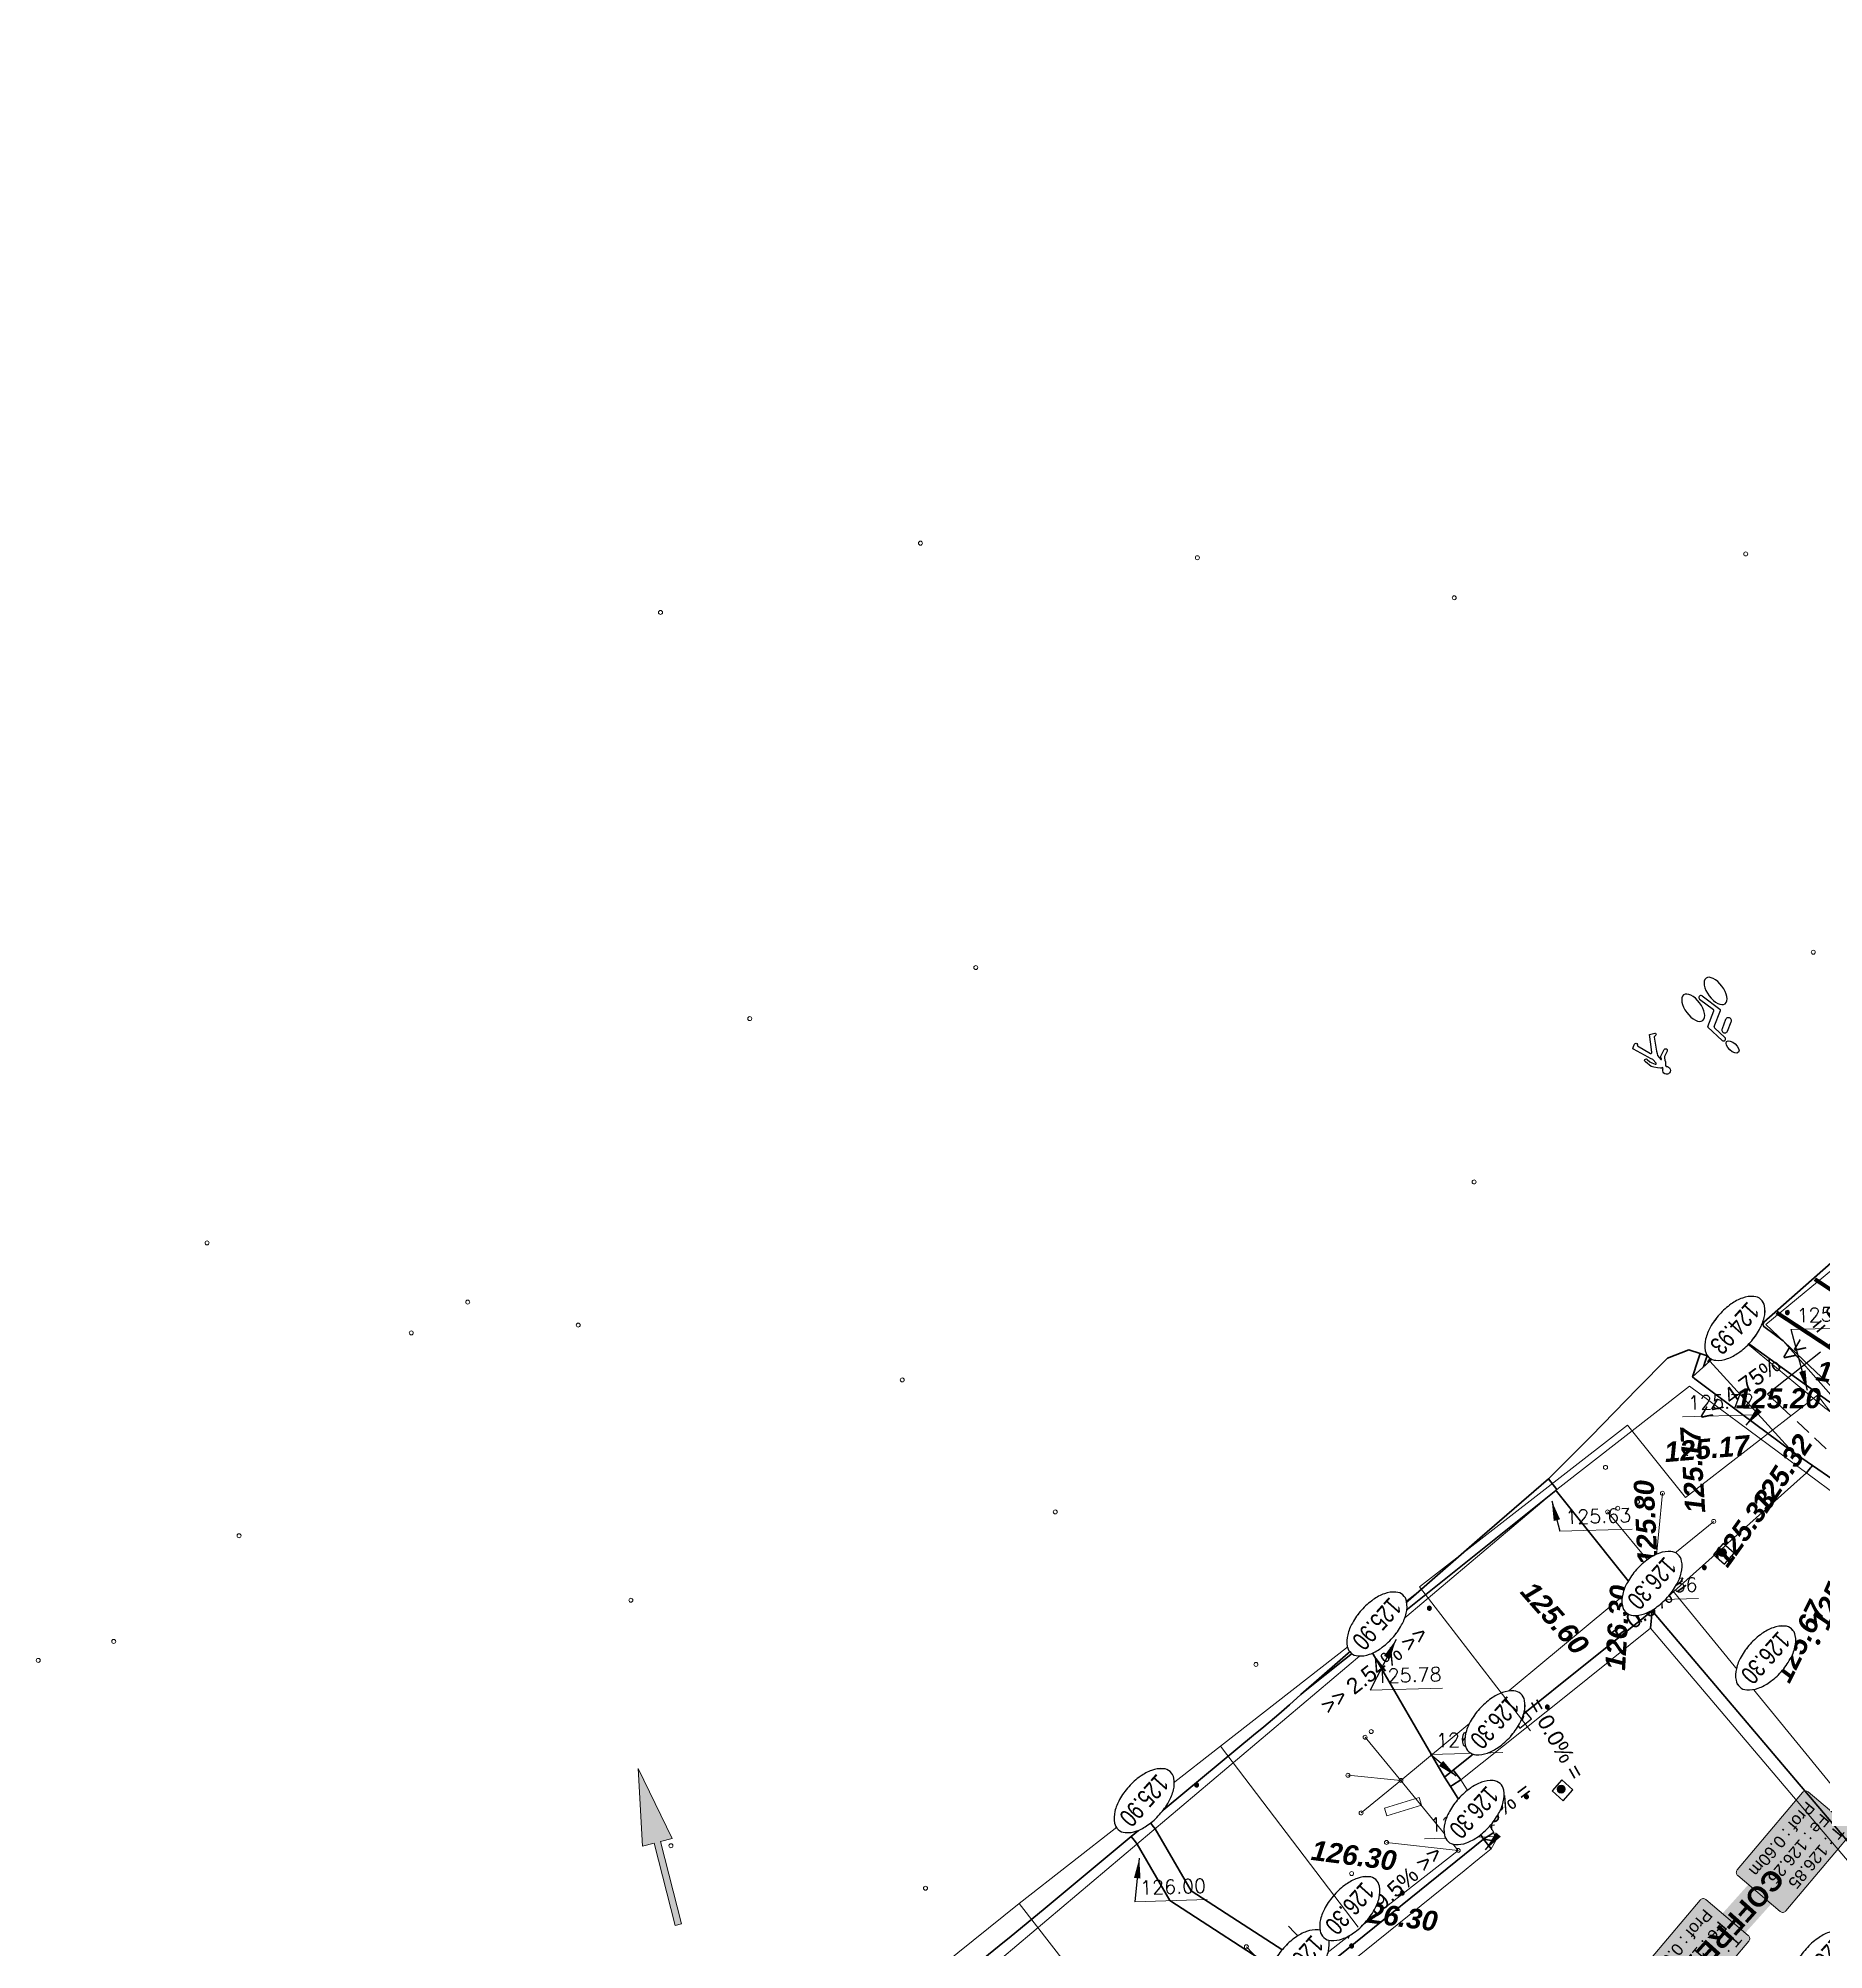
# Model space of a CAD drawing. Header units: metres. Extents: x -2858 to 512, y -1995 to 1252.
# Drawn here: x -1246.75 to -1202.05, y -941.87 to -894.02 of the extents above; entities that cross this region are included whole.
import ezdxf
from ezdxf import colors
from ezdxf.entities.mleader import LeaderData, LeaderLine
from ezdxf.enums import TextEntityAlignment as Align
from ezdxf.lldxf.tags import DXFTag
from ezdxf.math import Vec2, Vec3

# ---------------------------------------------------------------- set-up
doc = ezdxf.new("R2010")
doc.units = ezdxf.units.M
doc.header["$PDMODE"] = 33
doc.header["$PDSIZE"] = 0.1
doc.linetypes.add('AEP-2', pattern=[3.9, 2.5, -0.2, 0.4, -0.2, 0.4, -0.2])
for name, color, linetype, lineweight, true_color in [('03-HCH-15x30-10cm', 7, 'Continuous', 0, 0xf696fd), ('Ass - EP - Textes - Regards', 5, 'Continuous', 0, 0x0000ff), ('Ass - EU - Textes - Regards', 1, 'Continuous', 0, 0xff0000), ('Surface Projet - Textes - Altitudes', 7, 'Continuous', 0, 0x333399), ('Surface PROJET VOIRIE - Cotations - Cotation Points', 7, 'Continuous', 0, 0xc02000), ('Surface PROJET VOIRIE - Entrées en terre talus', 5, 'Continuous', 0, 0x0000ff), ("Surface PROJET VOIRIE - Réseaux d'écoulement", 7, 'Ligne écoulement', 70, 0x33cccc), ('Surface PROJET VOIRIE - Surfaces projet', 7, 'Continuous', 0, 0x333399), ('Surface PROJET VOIRIE - Textes - Altitudes', 7, 'Continuous', 0, 0x333399), ('Surface PROJET VOIRIE - Textes - Pente des côtés', 7, 'Continuous', 0, 0x333399), ("TERRAIN APRES TERR BAT - Lignes d'arêtes", 7, 'Continuous', 0, 0xc04040), ('TERRAIN APRES TERR BAT - Points', 7, 'Continuous', 0, 0x808000)]:
    doc.layers.add(name, color=color, linetype=linetype, lineweight=lineweight, true_color=true_color)
for name, color, linetype, lineweight in [('03-SER-CLOT-MUR-140 ST', 7, 'Continuous', 15), ('04-NIV-MSQ', 255, 'Continuous', 0), ('05.1-EP-U300', 5, 'Continuous', 30), ('05.2-EP-RGD', 5, 'Continuous', 30), ('APRC__MARQUAGE', 8, 'Continuous', 0)]:
    doc.layers.add(name, color=color, linetype=linetype, lineweight=lineweight)
for name, color, linetype in [('04-NIV-COT', 1, 'Continuous'), ('05.2-EP-TXT', 5, 'Continuous'), ('07-AEP-RES', 94, 'AEP-2'), ('11-TEL-TXT', 6, 'Continuous'), ('DWG_Projet_-_Pro - 1', 7, 'Continuous')]:
    doc.layers.add(name, color=color, linetype=linetype)
doc.styles.add('Altitude Surfaces projet', font='arialbi.ttf', dxfattribs={"height": 0.5})
doc.styles.add('ARIAL', font='arial.ttf')
doc.styles.add('ARIAL GRAS', font='arialbd.ttf')
doc.styles.add('Cotation', font='romans.shx')
doc.styles.add('CoteHor.3', font='arial.ttf', dxfattribs={"height": 0.0017})
doc.styles.add('Couches géologiques', font='arial.ttf', dxfattribs={"height": 0.3})
doc.styles.add('Mensura_Standard', font='arial.ttf', dxfattribs={"height": 1})
doc.styles.add('Pente Surfaces projet', font='arial.ttf', dxfattribs={"height": 0.4})
doc.styles.get("Standard").update_dxf_attribs({"font": 'arial.ttf'})
tags = doc.linetypes.add('Ligne écoulement', pattern='A,5,[">",Mensura_Standard,S=2,R=0,X=0,Y=-1],0', length=5).pattern_tags.tags
tags[13:14] = [DXFTag(74, 4), DXFTag(75, 0), DXFTag(340, '0'), DXFTag(46, 0.0), DXFTag(50, 0.0), DXFTag(44, 0.0), DXFTag(45, 0.0)]
doc.dimstyles.get("Standard").update_dxf_attribs({"dimtxt": 0.18, "dimasz": 0.18, "dimexe": 0.18, "dimexo": 0.0625, "dimgap": 0.09, "dimtad": 0, "dimtih": 1, "dimtoh": 1, "dimdec": 4, "dimzin": 0, "dimdsep": 46, "dimtxsty": 'Standard', "dimcen": 0.09, "dimadec": 0, "dimazin": 0, "dimtfac": 1, "dimtdec": 4, "dimtofl": 0, "dimtmove": 0, "dimatfit": 3, "dimfxl": 1, "dimtolj": 1, "dimtzin": 0, "dimarcsym": 0})

# ---------------------------------------------------------------- blocks, each defined once
blk = doc.blocks.new('EP-PDC')
at = {"color": 255, "lineweight": 0}
blk.add_wipeout([(0.185, 0.185), (-0.185, 0.185), (-0.185, -0.185), (0.185, -0.185)], dxfattribs=at)
at = {"lineweight": 0}
h = blk.add_hatch(color=256, dxfattribs=at)
h.dxf.hatch_style = 1
edge = h.paths.add_edge_path()
edge.add_arc((0, -0.045), 0.1, 0, 360)
blk.add_lwpolyline([(0.185, 0.185), (-0.185, 0.185), (-0.185, -0.185), (0.185, -0.185)], close=True)
blk.add_circle((0, -0.045), 0.1, dxfattribs=at)
blk = doc.blocks.new('NIV-HG')
h = blk.add_hatch(color=256)
edge = h.paths.add_edge_path()
edge.add_arc((0.1, -0.1), 0.0187, 180, 360)
edge.add_arc((0.1, -0.1), 0.0187, 0, 180)
at = {"layer": '04-NIV-MSQ', "flags": 128}
blk.add_lwpolyline([(0.175, -0.375), (0.181, -0.339), (0.199, -0.306), (0.238, -0.265), (0.285, -0.234), (0.34, -0.209), (0.399, -0.192), (0.474, -0.179), (0.55, -0.175), (0.626, -0.179), (0.701, -0.192), (0.76, -0.209), (0.815, -0.234), (0.862, -0.265), (0.901, -0.306), (0.919, -0.339), (0.925, -0.375), (0.919, -0.411), (0.901, -0.444), (0.862, -0.485), (0.815, -0.516), (0.76, -0.541), (0.701, -0.558), (0.626, -0.571), (0.55, -0.575), (0.474, -0.571), (0.399, -0.558), (0.34, -0.541), (0.285, -0.516), (0.238, -0.485), (0.199, -0.444), (0.181, -0.411)], close=True, dxfattribs=at)
blk.add_wipeout([(0.175, -0.375), (0.181, -0.339), (0.199, -0.306), (0.238, -0.265), (0.285, -0.234), (0.34, -0.209), (0.399, -0.192), (0.474, -0.179), (0.55, -0.175), (0.626, -0.179), (0.701, -0.192), (0.76, -0.209), (0.815, -0.234), (0.862, -0.265), (0.901, -0.306), (0.919, -0.339), (0.925, -0.375), (0.919, -0.411), (0.901, -0.444), (0.862, -0.485), (0.815, -0.516), (0.76, -0.541), (0.701, -0.558), (0.626, -0.571), (0.55, -0.575), (0.474, -0.571), (0.399, -0.558), (0.34, -0.541), (0.285, -0.516), (0.238, -0.485), (0.199, -0.444), (0.181, -0.411)]).dxf.layer = '04-NIV-MSQ'
for points in [[(0.081, -0.1, 1), (0.119, -0.1, 1)], [(0.175, -0.375, 0.166601), (0.199, -0.444, 0.105514), (0.285, -0.516, 0.068239), (0.399, -0.558, 0.054409), (0.55, -0.575, 0.054409), (0.701, -0.558, 0.068239), (0.815, -0.516, 0.105514), (0.901, -0.444, 0.166601), (0.925, -0.375, 0.166601), (0.901, -0.306, 0.105514), (0.815, -0.234, 0.068239), (0.701, -0.192, 0.054409), (0.55, -0.175, 0.054409), (0.399, -0.192, 0.068239), (0.285, -0.234, 0.105514), (0.199, -0.306, 0.166601)]]:
    blk.add_lwpolyline(points, format="xyb", close=True)
at = {"style": 'ARIAL', "width": 0.75}
blk.add_attdef('COTE', text='', height=0.175, dxfattribs=at).set_placement((0.55, -0.375), align=Align.MIDDLE_CENTER)
blk = doc.blocks.new('cyciste')
at = {"layer": 'DWG_Projet_-_Pro - 1', "color": 7, "linetype": 'Continuous', "ltscale": 2}
for p, q in [((-0.207, 0.291), (0, 0)), ((-0.126, 0.35), (0.156, -0.047)), ((0, -0.034), (-0.236, -0.389)), ((0.136, -0.844), (-0.234, -0.426)), ((0.157, -0.07), (-0.076, -0.419)), ((0.211, -0.778), (-0.074, -0.456))]:
    blk.add_line(p, q, dxfattribs=at)
at = {"layer": 'DWG_Projet_-_Pro - 1', "ltscale": 2, "flags": 128}
blk.add_lwpolyline([(-0.318, -0.142), (-0.18, 0.066, 1.000283), (-0.304, 0.15), (-0.443, -0.058, 1.0002)], format="xyb", close=True, dxfattribs=at)
at = {"layer": 'DWG_Projet_-_Pro - 1', "color": 7, "linetype": 'Continuous', "ltscale": 2}
for centre, radius, start, end in [((-0.166, 0.32), 0.05, 35.4457, 215.4336), ((-0.211, -0.406), 0.03, 146.314, 221.4883), ((-0.051, -0.436), 0.03, 146.3021, 221.4553), ((-0.024, -0.017), 0.03, 326.3439, 35.3506), ((0.14, -0.059), 0.02, 326.332, 35.3547), ((0.173, -0.811), 0.05, 221.4684, 41.4563)]:
    blk.add_arc(centre, radius, start, end, dxfattribs=at)
for centre, major_axis, start_param, end_param in [((-0.341, 0.564), (-0.116, 0.163), 6.283185, 12.566361), ((0.414, -0.604), (-0.166, 0.364), 0, 6.283175), ((-0.222, -0.895), (-0.166, 0.364), 0, 6.283175)]:
    blk.add_ellipse(centre, major_axis=major_axis, ratio=0.5, start_param=start_param, end_param=end_param, dxfattribs=at)
blk = doc.blocks.new('Fleche droite')
blk.add_hatch(color=0).paths.add_polyline_path([(1.364, -0.273), (1.364, -0.059), (2.886, -0.059), (2.886, 0.056), (1.364, 0.057), (1.365, 0.272), (0, 0)])
blk.add_lwpolyline([(2.886, -0.059), (1.364, -0.059), (1.364, -0.273), (0, 0), (1.365, 0.272), (1.364, 0.057), (2.886, 0.056)], close=True)
blk = doc.blocks.new('MENSURA_LEADER81', base_point=(-1159.303, -945.865))
at = {"layer": 'Surface PROJET VOIRIE - Cotations - Cotation Points'}
blk.add_line((-1159.303, -945.865), (-1157.492, -945.865), dxfattribs=at)
at = {"layer": 'Surface PROJET VOIRIE - Cotations - Cotation Points', "style": 'Cotation'}
blk.add_text('125.26', height=0.35, dxfattribs=at).set_placement((-1159.157, -945.34), align=Align.TOP_LEFT)
blk = doc.blocks.new('MENSURA_LEADER82', base_point=(-1162.087, -947.97))
at = {"layer": 'Surface PROJET VOIRIE - Cotations - Cotation Points'}
blk.add_line((-1162.087, -947.97), (-1160.276, -947.97), dxfattribs=at)
at = {"layer": 'Surface PROJET VOIRIE - Cotations - Cotation Points', "style": 'Cotation'}
blk.add_text('125.72', height=0.35, dxfattribs=at).set_placement((-1161.941, -947.445), align=Align.TOP_LEFT)
blk = doc.blocks.new('MENSURA_LEADER83', base_point=(-1163.638, -952.524))
at = {"layer": 'Surface PROJET VOIRIE - Cotations - Cotation Points'}
blk.add_line((-1163.638, -952.524), (-1161.827, -952.524), dxfattribs=at)
at = {"layer": 'Surface PROJET VOIRIE - Cotations - Cotation Points', "style": 'Cotation'}
blk.add_text('126.36', height=0.35, dxfattribs=at).set_placement((-1163.492, -951.999), align=Align.TOP_LEFT)
blk = doc.blocks.new('MENSURA_LEADER84', base_point=(-1168.648, -956.229))
at = {"layer": 'Surface PROJET VOIRIE - Cotations - Cotation Points'}
blk.add_line((-1168.648, -956.229), (-1166.838, -956.229), dxfattribs=at)
at = {"layer": 'Surface PROJET VOIRIE - Cotations - Cotation Points', "style": 'Cotation'}
blk.add_text('126.47', height=0.35, dxfattribs=at).set_placement((-1168.503, -955.704), align=Align.TOP_LEFT)
blk = doc.blocks.new('MENSURA_LEADER85', base_point=(-1168.868, -958.328))
at = {"layer": 'Surface PROJET VOIRIE - Cotations - Cotation Points'}
blk.add_line((-1168.868, -958.328), (-1167.057, -958.328), dxfattribs=at)
at = {"layer": 'Surface PROJET VOIRIE - Cotations - Cotation Points', "style": 'Cotation'}
blk.add_text('126.54', height=0.35, dxfattribs=at).set_placement((-1168.722, -957.803), align=Align.TOP_LEFT)
blk = doc.blocks.new('MENSURA_LEADER86', base_point=(-1165.246, -950.738))
at = {"layer": 'Surface PROJET VOIRIE - Cotations - Cotation Points'}
blk.add_line((-1165.246, -950.738), (-1163.435, -950.738), dxfattribs=at)
at = {"layer": 'Surface PROJET VOIRIE - Cotations - Cotation Points', "style": 'Cotation'}
blk.add_text('125.63', height=0.35, dxfattribs=at).set_placement((-1165.1, -950.213), align=Align.TOP_LEFT)
blk = doc.blocks.new('MENSURA_LEADER87', base_point=(-1170.11, -954.574))
at = {"layer": 'Surface PROJET VOIRIE - Cotations - Cotation Points'}
blk.add_line((-1170.11, -954.574), (-1168.299, -954.574), dxfattribs=at)
at = {"layer": 'Surface PROJET VOIRIE - Cotations - Cotation Points', "style": 'Cotation'}
blk.add_text('125.78', height=0.35, dxfattribs=at).set_placement((-1169.964, -954.049), align=Align.TOP_LEFT)
blk = doc.blocks.new('MENSURA_LEADER88', base_point=(-1176.161, -959.687))
at = {"layer": 'Surface PROJET VOIRIE - Cotations - Cotation Points'}
blk.add_line((-1176.161, -959.687), (-1174.351, -959.687), dxfattribs=at)
at = {"layer": 'Surface PROJET VOIRIE - Cotations - Cotation Points', "style": 'Cotation'}
blk.add_text('126.00', height=0.35, dxfattribs=at).set_placement((-1176.016, -959.162), align=Align.TOP_LEFT)
blk = doc.blocks.new('MENSURA_LEADER254', base_point=(-1158.81, -957.915))
at = {"layer": 'Ass - EP - Textes - Regards', "true_color": 0xffffff}
h = blk.add_hatch(color=7, dxfattribs=at)
edge = h.paths.add_edge_path(flags=0)
edge.add_arc((-1160.493, -959.948), 0.102, 138.1618, 228.1618)
edge.add_line((-1160.561, -960.025), (-1159.526, -960.952))
edge.add_arc((-1159.457, -960.875), 0.102, 228.1618, 318.1618)
edge.add_line((-1159.381, -960.944), (-1157.69, -959.055))
edge.add_arc((-1157.766, -958.987), 0.102, 318.1618, 408.1618)
edge.add_line((-1157.698, -958.911), (-1158.734, -957.983))
edge.add_arc((-1158.802, -958.06), 0.102, 48.1618, 138.1618)
edge.add_line((-1158.878, -957.991), (-1160.569, -959.88))
at = {"layer": 'Ass - EP - Textes - Regards', "color": 5, "true_color": 0x0000ff, "flags": 128}
blk.add_lwpolyline([(-1160.569, -959.88), (-1160.569, -959.88, 0.414214), (-1160.561, -960.025), (-1159.526, -960.952), (-1159.526, -960.952, 0.414214), (-1159.381, -960.944), (-1157.69, -959.055), (-1157.69, -959.055, 0.414214), (-1157.698, -958.911), (-1158.734, -957.983), (-1158.734, -957.983, 0.414214), (-1158.878, -957.991)], format="xyb", close=True, dxfattribs=at)
at = {"layer": 'Ass - EP - Textes - Regards', "color": 5, "true_color": 0x0000ff, "style": 'Couches géologiques'}
for s, p in [('Prof : 0.61m', (-1158.554, -958.393)), ('Fe : 126.00', (-1158.2, -958.71)), ('T : 126.61', (-1157.846, -959.027))]:
    blk.add_text(s, height=0.3, rotation=228.1618, dxfattribs=at).set_placement(p, align=Align.TOP_LEFT)
blk = doc.blocks.new('MENSURA_LEADER305', base_point=(-1162.49, -960.032))
at = {"layer": 'Ass - EU - Textes - Regards', "true_color": 0xffffff}
h = blk.add_hatch(color=7, dxfattribs=at)
edge = h.paths.add_edge_path(flags=0)
edge.add_arc((-1164.173, -962.066), 0.102, 138.1618, 228.1618)
edge.add_line((-1164.241, -962.142), (-1163.206, -963.069))
edge.add_arc((-1163.137, -962.993), 0.102, 228.1618, 318.1618)
edge.add_line((-1163.061, -963.061), (-1161.37, -961.173))
edge.add_arc((-1161.446, -961.104), 0.102, 318.1618, 408.1618)
edge.add_line((-1161.378, -961.028), (-1162.414, -960.101))
edge.add_arc((-1162.482, -960.177), 0.102, 48.1618, 138.1618)
edge.add_line((-1162.558, -960.109), (-1164.249, -961.997))
at = {"layer": 'Ass - EU - Textes - Regards', "color": 1, "true_color": 0xff0000, "flags": 128}
blk.add_lwpolyline([(-1164.249, -961.997), (-1164.249, -961.997, 0.414214), (-1164.241, -962.142), (-1163.206, -963.069), (-1163.206, -963.069, 0.414214), (-1163.061, -963.061), (-1161.37, -961.173), (-1161.37, -961.173, 0.414214), (-1161.378, -961.028), (-1162.414, -960.101), (-1162.414, -960.101, 0.414214), (-1162.558, -960.109)], format="xyb", close=True, dxfattribs=at)
at = {"layer": 'Ass - EU - Textes - Regards', "color": 1, "true_color": 0xff0000, "style": 'Couches géologiques'}
for s, p in [('Prof : 0.60m', (-1162.234, -960.51)), ('Fe : 126.25', (-1161.88, -960.827)), ('T : 126.85', (-1161.526, -961.144))]:
    blk.add_text(s, height=0.3, rotation=228.1618, dxfattribs=at).set_placement(p, align=Align.TOP_LEFT)
blk = doc.blocks.new('_None')
blk = doc.blocks.new('PENTE')
at = {"layer": 'Surface PROJET VOIRIE - Textes - Pente des côtés', "color": 96, "true_color": 0x008000, "style": 'Pente Surfaces projet'}
for s, rotation, p in [('= 0.0% =', 76.0436, (3084.522, -598.077)), ('= 0.0% =', 172.9682, (3086.972, -597.8)), ('>> 19.5% >>', 178.2647, (3090.164, -598.144)), ('= 0.0% =', 172.7073, (3080.584, -598.829)), ('<< 4.75% <<', 172.0579, (3074.774, -601.186)), ('>> 2.54% >>', 174.1947, (3086.621, -602.469))]:
    blk.add_text(s, height=0.4, rotation=rotation, dxfattribs=at).set_placement(p, align=Align.MIDDLE_CENTER)
at = {"layer": 'Surface PROJET VOIRIE - Textes - Pente des côtés', "color": 24, "true_color": 0x993300, "style": 'Pente Surfaces projet'}
blk.add_text('= 0.0% =', height=0.4, rotation=176.3276, dxfattribs=at).set_placement((3071.677, -600.945), align=Align.MIDDLE_CENTER)
blk = doc.blocks.new('ALTI')
at = {"layer": 'Surface PROJET VOIRIE - Textes - Altitudes', "color": 24, "true_color": 0x993300, "style": 'Altitude Surfaces projet'}
for s, rotation, p in [('125.48', 198.3711, (3605.475, -888.379)), ('125.32', 188.3505, (3604.276, -891.493)), ('125.33', 186.2633, (3605.933, -891.314)), ('125.17', 225.3807, (3605.406, -892.593)), ('125.17', 136.7536, (3604.789, -894.186))]:
    blk.add_text(s, height=0.5, rotation=rotation, dxfattribs=at).set_placement(p, align=Align.MIDDLE_LEFT)
at = {"layer": 'Surface PROJET VOIRIE - Textes - Altitudes', "color": 96, "true_color": 0x008000, "style": 'Altitude Surfaces projet'}
for s, rotation, p in [('125.67', 195.739, (3607.095, -888.217)), ('126.30', 124.5059, (3618.542, -892.344)), ('124.93', 122.074, (3600.714, -892.715)), ('126.30', 218.523, (3609.679, -891.465)), ('125.20', 132.0635, (3602.596, -893.754)), ('125.80', 224.7782, (3607.172, -892.608)), ('125.60', 83.1263, (3609.58, -894.52)), ('126.30', 124.3755, (3618.095, -894.125))]:
    blk.add_text(s, height=0.5, rotation=rotation, dxfattribs=at).set_placement(p, align=Align.MIDDLE_LEFT)
blk = doc.blocks.new('ASSAI')
at = {"layer": 'Surface PROJET VOIRIE - Entrées en terre talus', "flags": 128}
for points in [[(1311.39, -344.127), (1310.883, -344.045), (1310.505, -343.983), (1310.505, -343.983), (1309.474, -343.829), (1302.705, -342.822), (1302.38, -342.773), (1301.895, -342.701), (1301.541, -342.66), (1301.156, -342.616), (1301.07, -342.606), (1301.07, -342.606), (1297.438, -342.158), (1295.253, -341.888), (1293.004, -341.6), (1291.493, -341.517), (1289.83, -341.453), (1288.763, -341.394), (1288.763, -341.394), (1288.251, -341.135), (1288.017, -340.604), (1288.164, -340.59), (1287.204, -340.46), (1287.173, -340.458), (1287.172, -340.458), (1287.171, -340.457), (1286.895, -337.843), (1286.875, -337.659)], [(1286.714, -337.737), (1286.508, -339.532), (1286.561, -340.125), (1286.537, -340.179), (1286.48, -340.198), (1280.905, -339.536)], [(1297.147, -328.336), (1295.627, -328.362), (1295.302, -328.368), (1294.083, -337.205), (1294.083, -337.205), (1296.711, -337.644), (1300.076, -338.207), (1300.366, -337.206), (1300.509, -336.711), (1300.509, -336.711), (1300.641, -336.536), (1300.857, -336.492), (1301.071, -336.527), (1301.405, -336.581), (1301.719, -336.632), (1305.866, -337.305)]]:
    blk.add_lwpolyline(points, dxfattribs=at)
at = {"layer": "Surface PROJET VOIRIE - Réseaux d'écoulement", "flags": 128}
for points in [[(1294.995, -328.325), (1293.735, -337.461)], [(1293.735, -337.461), (1294.995, -328.325)], [(1294.083, -337.205), (1293.735, -337.461), (1288.582, -336.887), (1288.42, -336.897), (1288.394, -336.898), (1288.345, -336.901), (1288.108, -335.058)], [(1300.374, -338.293), (1300.807, -336.798)], [(1300.807, -336.798), (1300.374, -338.293)], [(1300.509, -336.711), (1300.807, -336.798)], [(1300.641, -336.536), (1300.807, -336.798)], [(1300.857, -336.492), (1300.807, -336.798)], [(1306.021, -337.645), (1300.807, -336.798)], [(1300.807, -336.798), (1306.021, -337.645)], [(1286.783, -337.133), (1286.792, -337.188), (1286.875, -337.659), (1286.895, -337.843), (1287.171, -340.457), (1287.171, -340.457), (1287.172, -340.458)], [(1288.424, -337.512), (1288.345, -336.901)], [(1288.424, -337.512), (1288.111, -340.553)], [(1288.424, -337.512), (1288.561, -339.086), (1288.688, -340.542), (1288.694, -340.613), (1288.297, -340.79), (1288.203, -340.831), (1288.131, -340.863), (1288.251, -341.135)], [(1293.735, -337.461), (1293.102, -341.245), (1293.096, -341.265), (1293.096, -341.266), (1293.095, -341.266), (1293.095, -341.266), (1293.095, -341.266)], [(1300.025, -338.513), (1293.735, -337.461)], [(1293.735, -337.461), (1300.025, -338.513)], [(1307.091, -337.723), (1306.068, -337.652), (1306.654, -341.385), (1306.096, -343.093), (1306.075, -343.21), (1306.073, -343.219), (1306.072, -343.224), (1306.055, -343.32)], [(1307.091, -337.723), (1306.656, -338.23), (1307.188, -341.622), (1306.682, -343.175), (1306.662, -343.282), (1306.661, -343.289), (1306.66, -343.295), (1306.64, -343.408)], [(1300.076, -338.207), (1300.029, -338.49), (1300.025, -338.513)], [(1300.076, -338.207), (1300.076, -338.207), (1300.312, -338.275), (1300.374, -338.293)], [(1300.076, -338.207), (1300.076, -338.207)], [(1300.374, -338.293), (1300.297, -338.558)], [(1300.297, -338.558), (1300.374, -338.293)], [(1300.297, -338.558), (1299.137, -342.115), (1299.113, -342.247), (1299.111, -342.259), (1299.108, -342.273), (1299.107, -342.276)], [(1300.025, -338.513), (1300.297, -338.558)], [(1300.297, -338.558), (1300.025, -338.513)], [(1286.508, -339.532), (1286.561, -340.125), (1286.537, -340.179), (1286.48, -340.198), (1280.905, -339.536), (1278.513, -339.238), (1278.063, -339.202)], [(1313.249, -339.828), (1312.836, -340.113), (1311.644, -342.977), (1311.573, -343.06), (1311.66, -343.611), (1311.578, -343.863), (1311.575, -343.881), (1311.574, -343.882), (1311.574, -343.883), (1311.563, -343.944), (1311.555, -343.99), (1311.555, -343.99), (1311.549, -344.025), (1311.533, -344.111), (1311.526, -344.149), (1311.39, -344.127), (1310.883, -344.045), (1310.505, -343.983)], [(1287.173, -340.457), (1287.171, -340.457)], [(1287.173, -340.457), (1287.172, -340.458), (1287.172, -340.458)], [(1287.204, -340.46), (1287.173, -340.458), (1287.172, -340.458)], [(1288.111, -340.553), (1287.173, -340.457)], [(1287.173, -340.457), (1288.111, -340.553)], [(1288.325, -340.575), (1287.204, -340.46)], [(1287.204, -340.46), (1288.325, -340.575)], [(1288.017, -340.604), (1288.057, -340.694)], [(1288.325, -340.575), (1288.173, -340.643), (1288.057, -340.694), (1288.131, -340.863)], [(1288.111, -340.553), (1288.694, -340.613)], [(1288.694, -340.613), (1288.111, -340.553)], [(1288.763, -341.394), (1288.251, -341.135)], [(1310.505, -343.983), (1309.474, -343.829), (1306.64, -343.408), (1306.055, -343.32), (1302.705, -342.822), (1302.38, -342.773), (1301.895, -342.701), (1301.541, -342.66), (1301.156, -342.616), (1301.07, -342.606), (1299.107, -342.276), (1293.095, -341.266), (1293.061, -341.261), (1293.004, -341.6), (1291.493, -341.517), (1289.83, -341.453), (1288.763, -341.394)], [(1288.763, -341.394), (1288.763, -341.394)], [(1288.763, -341.394), (1288.763, -341.394)], [(1301.07, -342.606), (1297.438, -342.158), (1295.253, -341.888), (1293.004, -341.6)], [(1310.505, -343.983), (1310.505, -343.983)], [(1310.505, -343.983), (1310.505, -343.983)]]:
    blk.add_lwpolyline(points, dxfattribs=at)
at = {"layer": 'Surface PROJET VOIRIE - Surfaces projet', "flags": 128}
for points in [[(1246.459, -345.16), (1250.973, -338.254), (1248.619, -336.752), (1250.156, -334.701), (1251.682, -335.67), (1253.464, -332.626), (1257.876, -334.343), (1260.408, -335.103), (1260.488, -335.176), (1268.337, -336.019), (1275.713, -337.315), (1278.768, -337.525), (1281.419, -336.586), (1283.25, -336.101), (1285.871, -333.318), (1286.812, -335.21), (1287.062, -337.629), (1287.173, -340.457), (1288.694, -340.613), (1288.424, -337.512), (1288.093, -334.944), (1286.66, -331.828), (1291.034, -324.195), (1292.093, -322.524)], [(1297.142, -328.026), (1295.032, -328.062), (1293.735, -337.461), (1300.297, -338.558), (1300.807, -336.798), (1306.068, -337.652)], [(1312.527, -343.997), (1293.061, -341.261), (1288.919, -340.52), (1288.407, -334.997), (1287.198, -331.973), (1292.221, -323.047)], [(1241.64, -357.86), (1254.135, -335.771), (1264.337, -337.391), (1278.56, -338.922), (1286.491, -340.123), (1286.602, -336.278), (1285.584, -334.088), (1283.071, -336.43), (1278.894, -337.689), (1275.084, -337.443), (1267.248, -336.183), (1260.488, -335.176), (1253.704, -333.048), (1252.093, -335.871), (1250.571, -339.727), (1246.713, -345.176)]]:
    blk.add_lwpolyline(points, dxfattribs=at)
at = {"layer": "TERRAIN APRES TERR BAT - Lignes d'arêtes", "flags": 128}
for points in [[(1291.366, -339.233), (1292.906, -338.101), (1294.657, -326.908), (1294.891, -325.558)], [(1302.361, -339.515), (1301.089, -339.316), (1301.439, -337.078), (1305.779, -337.852), (1305.688, -338.982)], [(1302.488, -338.549), (1302.488, -338.549), (1301.439, -337.078)], [(1291.036, -337.808), (1292.906, -338.101)], [(1292.631, -339.947), (1292.906, -338.101), (1301.089, -339.316)], [(1306.773, -339.421), (1306.896, -337.957), (1312.214, -338.841)], [(1300.882, -340.705), (1301.089, -339.316), (1301.879, -340.391)]]:
    blk.add_lwpolyline(points, dxfattribs=at)
at = {"layer": 'TERRAIN APRES TERR BAT - Points'}
for p in [(1301.439, -337.078), (1291.036, -337.808), (1292.906, -338.101), (1302.488, -338.549), (1302.488, -338.549), (1303.65, -338.681), (1303.65, -338.681), (1291.366, -339.233), (1291.942, -339.556), (1301.089, -339.316), (1302.361, -339.515), (1302.361, -339.515), (1306.773, -339.421), (1306.773, -339.421), (1292.392, -339.816), (1292.631, -339.947), (1300.675, -340.687), (1300.675, -340.687), (1300.882, -340.705), (1301.879, -340.391), (1291.835, -340.728), (1301.348, -343.956), (1278.756, -345.454), (1311.039, -346.384), (1288.706, -347.944), (1301.854, -350.248), (1314.498, -351.84), (1272.457, -353.365), (1301.947, -355.306), (1310.587, -356.689), (1278.142, -358.07), (1293.029, -360.819), (1306.336, -362.265), (1281.683, -363.53), (1297.755, -364.183), (1307.753, -364.71), (1315.929, -365.073), (1309.268, -365.248), (1319.993, -365.647), (1321.606, -366.738), (1286.037, -368.938), (1311, -370.56), (1291.67, -372.63)]:
    blk.add_point(p, dxfattribs=at)
at = {"layer": 'Ass - EP - Textes - Regards', "rotation": 133.5650505867652}
blk.add_blockref('MENSURA_LEADER254', (1298.223, -331.742), dxfattribs=at)
at = {"layer": 'Ass - EU - Textes - Regards', "rotation": 133.5650505867652}
blk.add_blockref('MENSURA_LEADER305', (1294.505, -331.629), dxfattribs=at)
at = {"layer": 'Surface PROJET VOIRIE - Cotations - Cotation Points', "rotation": 133.5650505867652}
for name, p in [('MENSURA_LEADER83', (1293.975, -338.116)), ('MENSURA_LEADER85', (1301.786, -337.906)), ('MENSURA_LEADER81', (1286.163, -339.564)), ('MENSURA_LEADER84', (1300.113, -339.193)), ('MENSURA_LEADER82', (1289.606, -340.131)), ('MENSURA_LEADER86', (1293.789, -340.512)), ('MENSURA_LEADER87', (1299.921, -341.393)), ('MENSURA_LEADER88', (1307.797, -342.254))]:
    blk.add_blockref(name, p, dxfattribs=at)
at = {"layer": 'Surface PROJET VOIRIE - Textes - Altitudes', "color": 105, "true_color": 0x339966, "style": 'CoteHor.3'}
for s, p in [('126.61', (1300.51, -336.711)), ('126.61', (1300.51, -336.711)), ('126.61', (1300.642, -336.535)), ('126.61', (1300.857, -336.491)), ('126.61', (1301.072, -336.526)), ('126.61', (1301.405, -336.58)), ('126.61', (1301.719, -336.631)), ('126.61', (1294.083, -337.205)), ('126.61', (1294.083, -337.205)), ('126.61', (1300.366, -337.206)), ('125.21', (1286.896, -337.842)), ('126.61', (1296.712, -337.644)), ('126.61', (1300.077, -338.206)), ('125.16', (1286.508, -339.532)), ('125.15', (1286.48, -340.198)), ('125.15', (1286.538, -340.179)), ('125.15', (1286.561, -340.125)), ('125.17', (1287.171, -340.457)), ('125.17', (1287.172, -340.458)), ('125.17', (1287.173, -340.458)), ('125.17', (1287.205, -340.46)), ('125.20', (1288.017, -340.603)), ('125.29', (1288.165, -340.59)), ('125.19', (1288.251, -341.134)), ('125.21', (1288.763, -341.394)), ('125.21', (1288.763, -341.394)), ('125.24', (1289.83, -341.453)), ('125.32', (1291.494, -341.517)), ('125.37', (1293.004, -341.6)), ('125.45', (1295.254, -341.888)), ('125.53', (1297.438, -342.157)), ('125.66', (1301.07, -342.605)), ('125.66', (1301.07, -342.605)), ('125.67', (1301.156, -342.615)), ('125.68', (1301.541, -342.66)), ('125.70', (1301.896, -342.701)), ('125.71', (1302.38, -342.773)), ('125.71', (1302.705, -342.821)), ('125.85', (1309.474, -343.829)), ('125.87', (1310.505, -343.983)), ('125.87', (1310.505, -343.983)), ('125.87', (1310.883, -344.044))]:
    blk.add_text(s, height=0.0017, rotation=133.5651, dxfattribs=at).set_placement(p, align=Align.TOP_LEFT)
at = {"layer": 'Surface PROJET VOIRIE - Textes - Altitudes', "color": 96, "true_color": 0x008000, "style": 'CoteHor.3'}
for s, rotation, p in [('126.30', 122.3104, (1300.813, -336.806)), ('126.30', 122.18, (1300.303, -338.567)), ('125.20', 129.8681, (1286.489, -340.121)), ('125.80', 222.5828, (1288.927, -340.513)), ('125.60', 80.9308, (1293.061, -341.257))]:
    blk.add_text(s, height=0.0017, rotation=rotation, dxfattribs=at).set_placement(p, align=Align.MIDDLE_LEFT)
at = {"layer": 'Surface PROJET VOIRIE - Textes - Altitudes', "color": 24, "true_color": 0x993300, "style": 'CoteHor.3'}
for s, rotation, p in [('125.32', 186.1551, (1288.42, -337.513)), ('125.17', 223.1853, (1287.18, -340.45)), ('125.17', 134.5581, (1288.692, -340.611))]:
    blk.add_text(s, height=0.0017, rotation=rotation, dxfattribs=at).set_placement(p, align=Align.MIDDLE_LEFT)
at = {"layer": 'Surface PROJET VOIRIE - Cotations - Cotation Points', "linetype": 'Continuous', "lineweight": 0}
for points in [[(1300.971, -336.581), (1300.538, -336.594)], [(1294.117, -337.466), (1293.975, -338.116)], [(1287.028, -338.245), (1286.163, -339.564)], [(1300.088, -338.352), (1300.113, -339.193)], [(1288.694, -338.809), (1288.358, -338.819)], [(1293.357, -341.171), (1293.789, -340.512)], [(1298.543, -341.758), (1299.921, -341.393)], [(1306.911, -342.895), (1307.797, -342.254)]]:
    blk.add_leader(points, dimstyle='Standard', override={"dimasz": 0.5}, dxfattribs=at)

msp = doc.modelspace()

# ---------------------------------------------------------------- linework, layer by layer
at = {"linetype": 'Continuous', "ltscale": 2, "flags": 128}
msp.add_lwpolyline([(-1206.015, -919.734), (-1205.997, -919.762, -4.4428), (-1206.067, -919.806), (-1206.086, -919.784, -0.2073), (-1206.139, -919.8), (-1206.212, -919.796), (-1206.301, -919.78), (-1206.367, -919.757), (-1206.515, -919.645, -1.1674), (-1206.467, -919.582), (-1206.4, -919.64), (-1206.353, -919.669), (-1206.266, -919.7, 0.775), (-1206.247, -919.68), (-1206.327, -919.585), (-1206.385, -919.556), (-1206.444, -919.523), (-1206.718, -919.375), (-1206.81, -919.325), (-1206.832, -919.314), (-1206.811, -919.257), (-1206.788, -919.202, -0.7471), (-1206.712, -919.207), (-1206.717, -919.226, 0.2934), (-1206.709, -919.246), (-1206.383, -919.431, 0.6073), (-1206.353, -919.409), (-1206.381, -919.197), (-1206.413, -918.961), (-1206.282, -918.927, -0.8139), (-1206.257, -918.976), (-1206.29, -919.009, 0.249), (-1206.296, -919.027), (-1206.233, -919.374), (-1206.222, -919.431), (-1206.209, -919.482), (-1206.167, -919.534), (-1206.125, -919.583, 0.874101), (-1206.108, -919.575), (-1206.125, -919.537, -0.2272), (-1206.126, -919.502), (-1206.041, -919.331, -0.9964), (-1205.972, -919.377), (-1206.038, -919.506), (-1206.037, -919.541), (-1206.026, -919.599), (-1206.015, -919.641), (-1206.015, -919.734)], format="xyb", dxfattribs=at)
at = {"layer": '05.1-EP-U300', "lineweight": 9}
msp.add_lwpolyline([(-1213.047, -938.326), (-1212.182, -938.057), (-1212.123, -938.248), (-1212.988, -938.517)], close=True, dxfattribs=at)

# ---------------------------------------------------------------- block references
at = {"ltscale": 2, "rotation": 192.1959294941098}
msp.add_blockref('cyciste', (-1204.786, -918.791), dxfattribs=at)
at = {"layer": '04-NIV-COT', "xscale": 2.600000000000001, "yscale": 2.600000000000001, "zscale": 2.600000000000001, "rotation": 228.1617603435354}
msp.add_blockref('NIV-HG', (-1200.426, -941.78), dxfattribs=at).add_auto_attribs({'COTE': '126,59'})
at = {"layer": '05.2-EP-RGD'}
for p, rotation in [((-1204.552, -931.959), 228.1617603435354), ((-1209.629, -936.064), 218.689582257304), ((-1208.59, -937.88), 228.1617603435354)]:
    msp.add_blockref('EP-PDC', p, dxfattribs=dict(at, rotation=rotation))
at = {"layer": 'APRC__MARQUAGE', "color": 0, "xscale": -1.399999999999996, "yscale": 1.399999999999999, "zscale": 1.399999999999999, "rotation": 104.3848437773006}
msp.add_blockref('Fleche droite', (-1231.728, -937.331), dxfattribs=at)

# ---------------------------------------------------------------- next in the draw order: block references
at = {"layer": '05.2-EP-TXT', "rotation": 228.1617603435354}
msp.add_blockref('ASSAI', (-91.968, -194.614), dxfattribs=at)

# ---------------------------------------------------------------- next in the draw order: linework, layer by layer
at = {"layer": '03-HCH-15x30-10cm', "const_width": 0.1, "flags": 128}
msp.add_lwpolyline([(-1202.273, -925.082), (-1196.072, -929.203)], dxfattribs=at)
at = {"layer": '03-SER-CLOT-MUR-140 ST', "flags": 128}
for points in [[(-1217.153, -936.776), (-1222.19, -940.714), (-1219.822, -943.767)], [(-1222.19, -940.714), (-1231.834, -948.467), (-1222.48, -960.467), (-1217.63, -956.496), (-1218.751, -955.195)]]:
    msp.add_lwpolyline(points, dxfattribs=at)

# ---------------------------------------------------------------- next in the draw order: leaders
at = {"layer": '11-TEL-TXT', "color": 242, "true_color": 0xcd2027}
ml = msp.add_multileader_mtext('Standard', dxfattribs=at)
ml.set_content('COFFRET cibe', color=(205, 32, 39), style='ARIAL GRAS')
ml.set_leader_properties()
ml.set_arrow_properties(name='NONE')
ml.build(insert=Vec2(0, 0))
ml.multileader.update_dxf_attribs({"arrow_head_size": 0.5, "scale": 0.125})
ctx = ml.context
ctx.base_point, ctx.scale, ctx.char_height, ctx.arrow_head_size, ctx.landing_gap_size, ctx.plane_origin, ctx.plane_x_axis, ctx.plane_y_axis = Vec3(-1203.058, -939.813), 0.125, 0.5, 0.5, 0.25, Vec3(-1204.398, -932.809), Vec3(-0.66703, -0.745031), Vec3(0.745031, -0.66703)
ctx.text_align_type = 2
notes = []
notes.append((ctx, [(0, (1, 1, 0), (-1207.017, -944.236), (0.66703, 0.745031), 0.605, [(0, [(-1205.366, -946.881)], 0, [])])]))
ctx.mtext.insert, ctx.mtext.text_direction, ctx.mtext.alignment, ctx.mtext.line_spacing_factor, ctx.mtext.flow_direction = Vec3(-1206.257, -943.768), Vec3(-0.66703, -0.745031), 3, 0.9, 5
ctx.mtext.has_bg_fill, ctx.mtext.bg_color, ctx.mtext.bg_scale_factor, ctx.mtext.bg_transparency, ctx.mtext.use_window_bg_color = 1, -1023410125, 1.25, 0, 0
for ctx, leaders in notes:
    for number, flags, end, landing, length, lines in leaders:
        leader = LeaderData()
        leader.index, (leader.has_last_leader_line, leader.has_dogleg_vector, leader.attachment_direction) = number, flags
        leader.last_leader_point, leader.dogleg_vector, leader.dogleg_length = Vec3(end), Vec3(landing), length
        for number, points, colour, breaks in lines:
            line = LeaderLine()
            line.index, line.vertices, line.color, line.breaks = number, Vec3.list(points), colors.encode_raw_color(colour), breaks
            leader.lines.append(line)
        ctx.leaders.append(leader)

# ---------------------------------------------------------------- next in the draw order: block references
at = {"layer": 'Surface Projet - Textes - Altitudes', "rotation": 228.1617603435354}
msp.add_blockref('ALTI', (1864.659, 1159.814), dxfattribs=at)
at = {"layer": 'Surface PROJET VOIRIE - Textes - Pente des côtés', "rotation": 223.6617603435353}
msp.add_blockref('PENTE', (1435.59, 760.299), dxfattribs=at)

# ---------------------------------------------------------------- next in the draw order: block references
at = {"layer": '04-NIV-COT', "xscale": 2.600000000000001, "yscale": 2.600000000000001, "zscale": 2.600000000000001, "rotation": 228.1617603435354}
for p, values in [((-1202.593, -925.9), {'COTE': '124.93'}), ((-1204.669, -932.285), {'COTE': '126.30'}), ((-1201.823, -934.151), {'COTE': '126.30'}), ((-1217.382, -937.723), {'COTE': '125.90'}), ((-1209.124, -938.021), {'COTE': '126.30'}), ((-1213.502, -941.756), {'COTE': '126.50'})]:
    msp.add_blockref('NIV-HG', p, dxfattribs=at).add_auto_attribs(values)

# ---------------------------------------------------------------- next in the draw order: linework, layer by layer
at = {"layer": '03-HCH-15x30-10cm', "const_width": 0.1, "flags": 128}
msp.add_lwpolyline([(-1195.813, -930.79), (-1203.231, -925.917)], dxfattribs=at)
at = {"layer": '07-AEP-RES', "color": 4, "flags": 128}
msp.add_lwpolyline([(-1158.419, -907.471), (-1161.041, -890.685), (-1159.572, -889.187), (-1161.616, -874.249), (-1177.645, -879.383), (-1180.572, -881.178), (-1180.963, -885.604), (-1175.743, -904.501), (-1200.74, -925.802), (-1203.457, -927.962), (-1197.113, -933.866)], dxfattribs=at)

# ---------------------------------------------------------------- next in the draw order: block references
at = {"layer": '04-NIV-COT', "xscale": 2.600000000000001, "yscale": 2.600000000000001, "zscale": 2.600000000000001, "rotation": 228.1617603435354}
for p in [(-1208.602, -935.775), (-1212.234, -940.426)]:
    msp.add_blockref('NIV-HG', p, dxfattribs=at).add_auto_attribs({'COTE': '126.30'})

# ---------------------------------------------------------------- next in the draw order: linework, layer by layer
at = {"layer": '03-SER-CLOT-MUR-140 ST', "flags": 128}
for points in [[(-1212.14, -932.857), (-1217.153, -936.776), (-1213.705, -941.308)], [(-1212.171, -932.784), (-1209.391, -936.389)]]:
    msp.add_lwpolyline(points, dxfattribs=at)

# ---------------------------------------------------------------- next in the draw order: block references
at = {"layer": '04-NIV-COT', "xscale": 2.600000000000001, "yscale": 2.600000000000001, "zscale": 2.600000000000001, "rotation": 228.1617603435354}
msp.add_blockref('NIV-HG', (-1211.554, -933.301), dxfattribs=at).add_auto_attribs({'COTE': '125.90'})

# ---------------------------------------------------------------- next in the draw order: linework, layer by layer
at = {"layer": '03-SER-CLOT-MUR-140 ST', "flags": 128}
msp.add_lwpolyline([(-1212.171, -932.784), (-1206.961, -928.741), (-1205.51, -930.551), (-1202.32, -928.083), (-1202.202, -927.987), (-1195.338, -936.896), (-1198.89, -939.523)], dxfattribs=at)

doc.saveas('drawing.dxf')
